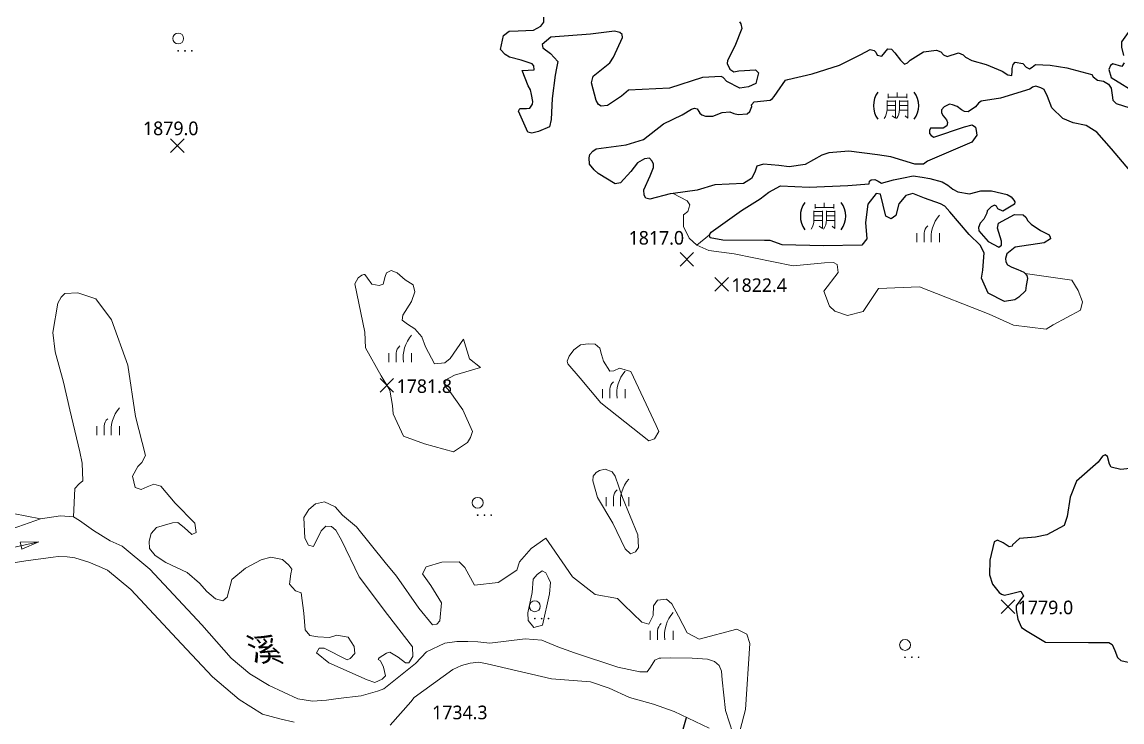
# Model space of a CAD drawing. Header units: metres. Extents: x 232867 to 235443, y 2535802 to 2538582.
# Drawn here: x 234118 to 234724, y 2537857 to 2538242 of the extents above; entities that cross this region are included whole.
import ezdxf
from ezdxf.enums import TextEntityAlignment as Align

# ---------------------------------------------------------------- set-up
doc = ezdxf.new("R2010")
doc.units = ezdxf.units.M
for name, color, linetype, lineweight in [('9510101', 5, 'Continuous', 20), ('9510109', 4, 'Continuous', 20), ('9510503', 5, 'Continuous', 20), ('9710500', 3, 'Continuous', 20), ('9720000', 3, 'Continuous', 20)]:
    doc.layers.add(name, color=color, linetype=linetype, lineweight=lineweight)
doc.layers.add('9790201', color=34, linetype='145', lineweight=20, true_color=0xa55200)
doc.layers.add('9810200', color=7, linetype='Continuous')
doc.layers.add('9820205', color=34, linetype='Continuous', true_color=0xa55200)
doc.styles.add('LMP', font='')
doc.styles.get('LMP').set_extended_font_data('Microsoft JhengHei')
doc.linetypes.add('145', pattern='A,0,-7.5,[10,base.shx,S=1,R=0,X=0,Y=0]', length=7.5)

# ---------------------------------------------------------------- blocks, each defined once
blk = doc.blocks.new('98225')
at = {"lineweight": 0}
for points in [[(-4.3718, 4.121213), (-4.3718, 6.620776)], [(0.625848, 7.246036), (0.625848, 4.746473)], [(5.936866, 4.121213), (5.936866, 6.620776)], [(-6.557994, -7.127561), (-5.892824, -5.979033), (-5.403554, -4.744772), (-5.10201, -3.451385), (-4.997061, -2.128435), (-4.997061, -1.815065), (-4.997061, 2.87217)], [(-4.997061, 2.558801), (-0.311303, 2.558801), (-0.311303, -2.128435), (-0.311303, -6.81567), (-2.185606, -5.565149)], [(-4.997061, 0.059238), (-0.311303, 0.059238)], [(5.936866, 4.746473), (4.999714, 4.746473), (0.313957, 4.746473), (-4.3718, 4.746473)], [(-0.311303, 2.87217), (-0.311303, 2.558801)], [(0.313957, -7.127561), (0.979128, -5.979033), (1.468397, -4.744772), (1.769941, -3.451385), (1.876369, -2.128435), (1.876369, 2.558801), (1.876369, 2.87217)], [(1.876369, 2.558801), (6.560648, 2.558801)], [(1.876369, 0.059238), (6.560648, 0.059238)], [(6.560648, 2.87217), (6.560648, -1.815065), (6.560648, -6.503779), (6.560648, -6.81567), (4.999714, -5.565149)], [(-0.311303, -2.440326), (-4.997061, -2.440326)], [(6.560648, -2.440326), (1.876369, -2.440326)]]:
    blk.add_lwpolyline(points, dxfattribs=at)
for start, end in [(143.130102, 216.869898), (323.130102, 36.869898)]:
    blk.add_arc((0, 0), 12.5, start, end)
blk = doc.blocks.new('97132')
at = {"linetype": 'Continuous'}
for points in [[(-3.2, 6.8, 1), (2.8, 6.8, 1)], [(-0.4, 0, 1), (0, 0, 1)], [(3.35, 0, 1), (3.75, 0, 1)], [(7.1, 0, 1), (7.5, 0, 1)]]:
    blk.add_lwpolyline(points, format="xyb", close=True, dxfattribs=at)
blk = doc.blocks.new('97200')
at = {"linetype": 'Continuous'}
for points in [[(6.25, 15, 0.214635), (1.75, 0)], [(-0.25, 9, 0.201941), (-2.25, 5)]]:
    blk.add_lwpolyline(points, format="xyb", dxfattribs=at)
for points in [[(-6.25, 5), (-6.25, 0)], [(-2.25, 0), (-2.25, 5)], [(6.25, 5), (6.25, 0)]]:
    blk.add_lwpolyline(points, dxfattribs=at)
blk = doc.blocks.new('95153')
at = {"color": 5, "linetype": 'Continuous'}
blk.add_lwpolyline([(15, 0), (5, 2), (5, 0), (5, -2), (15, 0), (-15, 0)], dxfattribs=at)
blk = doc.blocks.new('98120')
at = {"linetype": 'Continuous'}
for points in [[(-3.75, -3.75), (3.75, 3.75)], [(-3.75, 3.75), (3.75, -3.75)]]:
    blk.add_lwpolyline(points, dxfattribs=at)

msp = doc.modelspace()

# ---------------------------------------------------------------- linework, layer by layer
at = {"layer": '9510101', "lineweight": 0, "flags": 128}
for points in [[(234109.30858, 2537961.894948), (234128.10308, 2537968.430748), (234139.14388, 2537970.082748), (234146.23448, 2537969.575748), (234149.51068, 2537967.619448), (234157.35298, 2537962.017048), (234166.39368, 2537956.362548), (234173.11868, 2537953.398548), (234188.33368, 2537940.727148), (234217.05448, 2537910.102148), (234233.05208, 2537891.782348), (234243.41048, 2537883.007148), (234254.08328, 2537876.604548), (234269.77808, 2537869.382348), (234278.00788, 2537868.003148), (234285.70728, 2537868.635748), (234292.01288, 2537869.522148), (234304.80428, 2537870.918948), (234313.83768, 2537873.489748), (234317.25928, 2537874.791148), (234334.66248, 2537888.705348), (234340.77028, 2537895.187748), (234350.81388, 2537899.887948), (234357.40088, 2537900.909748), (234363.55408, 2537900.959348), (234369.00488, 2537900.786148), (234375.70908, 2537899.887548), (234395.03558, 2537902.342548), (234404.23938, 2537901.558048), (234413.17868, 2537898.041148), (234422.26038, 2537894.669148), (234446.18268, 2537886.680448), (234458.27488, 2537884.196048), (234462.29838, 2537884.229948), (234464.14598, 2537886.688248), (234466.55628, 2537890.588248), (234468.84578, 2537891.757148), (234469.85168, 2537891.765648), (234475.31088, 2537891.955348), (234487.09638, 2537891.767348), (234495.58048, 2537891.120448), (234499.47118, 2537889.860048), (234501.93328, 2537887.581748), (234503.25188, 2537884.575348), (234503.72268, 2537879.837548), (234505.54688, 2537862.862548), (234509.46228, 2537850.439748)], [(234267.86868, 2537856.461348), (234259.85608, 2537858.282948), (234250.39448, 2537860.864948), (234237.53328, 2537869.005148), (234222.92288, 2537881.430548), (234205.84168, 2537899.586548), (234177.76868, 2537929.520948), (234164.94168, 2537940.203548), (234160.32648, 2537942.237548), (234154.72748, 2537944.580148), (234147.09028, 2537947.042548), (234142.81708, 2537947.518948), (234137.83548, 2537947.745548), (234135.14948, 2537947.373748), (234119.99708, 2537945.291748), (234108.56348, 2537943.573748)], [(234496.48188, 2537853.130548), (234477.11628, 2537862.235548), (234465.77808, 2537866.448148), (234452.67108, 2537870.098348), (234441.29788, 2537875.207548), (234431.06128, 2537878.726748), (234409.54328, 2537880.359148), (234374.12488, 2537888.663348), (234369.59548, 2537889.418948), (234364.81888, 2537889.020148), (234360.12128, 2537887.600948), (234355.27588, 2537885.535148), (234333.93568, 2537870.040548), (234332.10488, 2537867.585748), (234320.77348, 2537854.765548)]]:
    msp.add_lwpolyline(points, dxfattribs=at).dxf.unprotected_set("ltscale", 0)
at = {"layer": '9510109', "lineweight": 0, "flags": 128}
for points in [[(234109.308614, 2537961.894948), (234128.103114, 2537968.430748), (234139.143914, 2537970.082748), (234146.234514, 2537969.575748), (234149.510714, 2537967.619448), (234157.353014, 2537962.017048), (234166.393714, 2537956.362548), (234173.118714, 2537953.398548), (234188.333714, 2537940.727148), (234217.054514, 2537910.102148), (234233.052114, 2537891.782348), (234243.410514, 2537883.007148), (234254.083314, 2537876.604548), (234269.778114, 2537869.382348), (234278.007914, 2537868.003148), (234285.707314, 2537868.635748), (234292.012914, 2537869.522148), (234304.804314, 2537870.918948), (234313.837714, 2537873.489748), (234317.259314, 2537874.791148), (234334.662514, 2537888.705348), (234340.770314, 2537895.187748), (234350.813914, 2537899.887948), (234357.400914, 2537900.909748), (234363.554114, 2537900.959348), (234369.004914, 2537900.786148), (234375.709114, 2537899.887548), (234395.035514, 2537902.342548), (234404.239314, 2537901.558048), (234413.178614, 2537898.041148), (234422.260414, 2537894.669148), (234446.182714, 2537886.680448), (234458.274914, 2537884.196048), (234462.298414, 2537884.229948), (234464.146014, 2537886.688248), (234466.556314, 2537890.588248), (234468.845814, 2537891.757148), (234469.851614, 2537891.765648), (234475.310914, 2537891.955348), (234487.096414, 2537891.767348), (234495.580514, 2537891.120448), (234499.471214, 2537889.860048), (234501.933314, 2537887.581748), (234503.251914, 2537884.575348), (234503.722714, 2537879.837548), (234505.546914, 2537862.862548), (234509.462314, 2537850.439748)], [(234267.868714, 2537856.461348), (234259.856114, 2537858.282948), (234250.394514, 2537860.864948), (234237.533314, 2537869.005148), (234222.922914, 2537881.430548), (234205.841714, 2537899.586548), (234177.768714, 2537929.520948), (234164.941714, 2537940.203548), (234160.326514, 2537942.237548), (234154.727514, 2537944.580148), (234147.090314, 2537947.042548), (234142.817114, 2537947.518948), (234137.835514, 2537947.745548), (234135.149514, 2537947.373748), (234119.997114, 2537945.291748), (234108.563514, 2537943.573748)], [(234496.481914, 2537853.130548), (234477.116314, 2537862.235548), (234465.778114, 2537866.448148), (234452.671114, 2537870.098348), (234441.297914, 2537875.207548), (234431.061314, 2537878.726748), (234409.543314, 2537880.359148), (234374.124914, 2537888.663348), (234369.595514, 2537889.418948), (234364.818914, 2537889.020148), (234360.121314, 2537887.600948), (234355.275914, 2537885.535148), (234333.935614, 2537870.040548), (234332.104914, 2537867.585748), (234320.773514, 2537854.765548)]]:
    msp.add_lwpolyline(points, dxfattribs=at).dxf.unprotected_set("ltscale", 0)
at = {"layer": '9790201', "flags": 128}
for points in [[(234026.214534, 2538115.771867), (234035.737908, 2538113.349174), (234043.020799, 2538111.463688), (234047.206498, 2538112.061436), (234054.090985, 2538122.734266), (234063.921926, 2538146.834397), (234066.420651, 2538148.53288), (234076.460511, 2538150.581567), (234080.952055, 2538148.390626), (234084.06247, 2538144.51173), (234084.397404, 2538138.652586), (234082.207168, 2538133.886281), (234060.567414, 2538117.491297), (234052.009176, 2538106.523541), (234049.677057, 2538087.239729), (234051.57295, 2538064.08755), (234069.115198, 2538041.082778), (234080.418105, 2538027.789723), (234084.401097, 2538020.290006), (234085.590097, 2538012.763965), (234083.940147, 2538009.95685), (234076.399013, 2538009.606646), (234062.90587, 2538018.133396), (234059.856279, 2538015.592251), (234058.498952, 2538011.392107), (234065.302381, 2538001.12739), (234067.885732, 2537993.893643), (234067.134805, 2537984.674384), (234069.433468, 2537977.996269), (234082.07519, 2537970.857284), (234113.085858, 2537971.428598), (234128.103105, 2537968.430721)], [(234476.616991, 2538147.766322), (234484.427899, 2538143.679046), (234485.836234, 2538141.473231), (234484.758894, 2538137.857123), (234482.278303, 2538135.892114), (234482.336784, 2538129.512862), (234485.448853, 2538123.162331), (234489.648433, 2538119.318472), (234496.338774, 2538116.330188), (234510.236515, 2538114.519223), (234542.779146, 2538107.890732), (234559.977561, 2538109.439404), (234564.971797, 2538109.763759), (234566.92516, 2538108.672601), (234567.52104, 2538104.240082), (234559.564752, 2538093.902091), (234562.69462, 2538085.610048), (234565.773634, 2538082.865181), (234572.736489, 2538080.434225), (234581.321711, 2538082.734034), (234589.812855, 2538095.296117), (234612.290733, 2538096.339679), (234650.741763, 2538081.167896), (234664.122446, 2538075.191328), (234682.207452, 2538072.932821), (234685.921239, 2538075.263986), (234701.073993, 2538083.443308), (234702.181709, 2538088.046263), (234699.826722, 2538094.33889), (234696.327839, 2538100.046702), (234670.534171, 2538103.557221)], [(234496.663231, 2538125.011584), (234489.648433, 2538119.318472)], [(234301.267916, 2538097.970475), (234303.185642, 2538101.316498), (234305.118591, 2538102.719253), (234306.227172, 2538103.005266), (234306.78255, 2538103.009468), (234308.186218, 2538101.076706)], [(234308.186218, 2538101.076706), (234310.711515, 2538097.764299), (234314.605685, 2538096.960884), (234316.820672, 2538097.81052), (234317.898807, 2538101.983069), (234318.716651, 2538103.93264), (234321.204978, 2538105.339597), (234324.548119, 2538103.97676), (234329.021588, 2538100.123841), (234333.486359, 2538097.38136), (234334.349872, 2538093.501128), (234332.447369, 2538088.211838), (234327.785374, 2538080.680661), (234327.251743, 2538077.900362), (234330.32372, 2538075.702596), (234334.230938, 2538073.233523), (234338.153379, 2538068.821182), (234340.140696, 2538063.283696), (234345.213037, 2538053.882786), (234350.762467, 2538054.480025), (234353.799648, 2538056.724013), (234361.109337, 2538067.510718)], [(234370.500824, 2538051.869421), (234356.093619, 2538047.596025), (234351.116965, 2538044.782111), (234350.863197, 2538041.726304), (234353.664009, 2538038.693608), (234360.686698, 2538028.474575), (234366.056301, 2538016.577279), (234364.971642, 2538013.23756), (234363.327255, 2538010.448857), (234355.591109, 2538005.393056), (234339.728043, 2538009.715054), (234328.030311, 2538014.068567), (234322.380845, 2538026.241372), (234322.066185, 2538030.958635), (234320.612499, 2538039.27642), (234315.82872, 2538047.291383), (234307.098578, 2538062.772392), (234306.753472, 2538071.376191), (234301.267916, 2538097.970475)], [(234146.234495, 2537969.575763), (234146.924598, 2537985.215063), (234149.41539, 2537987.750944), (234151.355317, 2537989.444163), (234150.983359, 2537999.211157), (234149.807582, 2538005.341536), (234144.279499, 2538028.459496), (234140.781258, 2538043.780179), (234136.152198, 2538060.485995), (234134.934108, 2538071.082489), (234137.574716, 2538087.29848), (234139.498776, 2538090.666492), (234141.436059, 2538092.638843), (234148.697794, 2538092.986414), (234158.508501, 2538089.728957), (234167.280947, 2538078.087005), (234176.180332, 2538053.046708), (234180.359021, 2538024.891208), (234185.871236, 2538003.448041), (234183.952465, 2537999.521765), (234181.738428, 2537997.267649), (234178.715283, 2537991.935182), (234180.17046, 2537985.807435), (234183.533828, 2537984.722494), (234186.873396, 2537986.149742), (234190.492363, 2537987.579623), (234194.41453, 2537986.499946), (234202.327623, 2537977.083154), (234213.050575, 2537966.017893), (234213.936374, 2537961.00141), (234211.432359, 2537959.861191), (234207.204348, 2537963.729557), (234203.825112, 2537966.489292), (234200.892742, 2537966.322087)], [(234361.109337, 2538067.510718), (234364.417883, 2538056.657973), (234370.500824, 2538051.869421)], [(234200.892742, 2537966.322087), (234191.917979, 2537963.724556), (234189.133421, 2537960.330653), (234188.041863, 2537956.106351), (234188.072424, 2537952.171608), (234191.194812, 2537948.260259), (234197.127954, 2537944.370176), (234208.976775, 2537938.838436), (234215.768423, 2537932.987362), (234219.738403, 2537928.520287), (234224.549427, 2537924.340644), (234228.493212, 2537923.246206), (234231.00761, 2537925.232717), (234233.460886, 2537935.088714), (234241.001895, 2537941.329301), (234249.680303, 2537945.892076), (234255.009819, 2537947.337749), (234261.485466, 2537945.981397), (234264.882381, 2537942.915333), (234266.586296, 2537940.679669), (234266.043791, 2537938.145938), (234265.244224, 2537932.518497), (234268.645505, 2537928.890328), (234271.746065, 2537927.789509), (234273.238757, 2537916.558021), (234273.872943, 2537907.287524), (234276.426633, 2537904.21508), (234280.930386, 2537903.405948), (234287.397301, 2537903.173808), (234291.323624, 2537904.327794), (234297.516012, 2537903.250369), (234300.928208, 2537898.216934), (234301.239843, 2537894.284318), (234298.731995, 2537891.454647), (234297.049909, 2537890.879781), (234284.351314, 2537897.248301), (234281.540561, 2537897.227034), (234280.15483, 2537894.686923), (234286.944296, 2537889.116903), (234308.099161, 2537879.7206), (234312.326205, 2537878.347235), (234316.248162, 2537880.063326), (234318.200409, 2537882.045584), (234317.038998, 2537886.814979), (234315.326352, 2537890.174856), (234314.195502, 2537891.009508), (234314.751104, 2537891.856921), (234318.666512, 2537894.416172), (234320.629673, 2537894.993164), (234325.148707, 2537892.216661), (234329.107773, 2537889.154851), (234331.0753, 2537889.169737), (234333.297708, 2537892.559387), (234332.975157, 2537897.897269), (234319.343837, 2537915.782583), (234303.723161, 2537936.463541), (234294.009433, 2537956.627054), (234290.873946, 2537962.224721), (234288.328988, 2537964.172952), (234285.234977, 2537964.430612), (234282.724946, 2537961.881995), (234278.576486, 2537953.13745), (234275.759184, 2537953.959342), (234273.761097, 2537957.879198), (234273.11163, 2537969.117067), (234275.887457, 2537973.635182), (234279.517424, 2537976.754412), (234284.568047, 2537977.916905), (234290.492458, 2537975.151034), (234294.464621, 2537970.402906), (234302.103861, 2537963.996106), (234317.99688, 2537944.441487), (234324.239475, 2537936.899842), (234336.463236, 2537919.284947), (234344.124304, 2537910.067616), (234346.370724, 2537910.365683), (234348.041895, 2537912.345814), (234349.089795, 2537922.191177), (234343.112995, 2537931.702321), (234338.565584, 2537938.132514), (234340.50255, 2537942.082143), (234349.196238, 2537944.677548), (234358.752798, 2537944.749855), (234361.868639, 2537941.681665), (234367.285471, 2537931.885215), (234380.20402, 2537933.388307), (234390.551416, 2537940.212267), (234391.921866, 2537944.719749), (234398.329843, 2537952.076042), (234406.572759, 2537957.771358)], [(234406.572759, 2537957.771358), (234409.825523, 2537953.058298), (234421.239454, 2537936.492246), (234433.692481, 2537926.727523)], [(234433.692481, 2537926.727523), (234446.021871, 2537924.555631), (234449.488306, 2537921.156491), (234459.309873, 2537911.525593), (234463.327761, 2537910.419461), (234465.573001, 2537915.302198), (234465.811926, 2537920.452047), (234468.072938, 2537923.619064), (234472.933777, 2537924.236726), (234475.819844, 2537921.690062), (234479.604065, 2537914.862175), (234484.268037, 2537905.754736), (234490.885752, 2537902.099249), (234511.731396, 2537907.728839), (234517.19626, 2537904.920446), (234518.961022, 2537899.789437), (234516.432453, 2537863.446466), (234510.568856, 2537841.032252)]]:
    msp.add_lwpolyline(points, dxfattribs=at)
for points in [[(234418.533718, 2538053.83722), (234418.239355, 2538055.250371), (234419.349398, 2538058.089527), (234421.870588, 2538061.505512), (234425.528784, 2538064.363949), (234429.771212, 2538064.962203), (234433.737253, 2538064.709138), (234436.303381, 2538062.463951), (234437.179729, 2538059.073675), (234438.341451, 2538055.402483), (234441.783927, 2538049.767021), (234444.046705, 2538050.067219), (234447.14988, 2538051.506078), (234453.394427, 2538049.571802), (234467.220504, 2538019.953485), (234468.663108, 2538016.567494), (234466.42954, 2538012.587534), (234463.324118, 2538011.431733), (234436.824684, 2538032.461882), (234425.391707, 2538045.962998)], [(234448.757679, 2537980.259859), (234444.684284, 2537991.885599), (234442.95909, 2537994.289149), (234439.108261, 2537995.823695), (234435.986362, 2537995.089304), (234434.289478, 2537993.939238), (234432.59939, 2537991.936304), (234432.33545, 2537989.375548), (234434.967974, 2537980.15551), (234443.325477, 2537966.145584), (234450.262494, 2537951.982755), (234453.128381, 2537949.161378), (234455.962559, 2537950.32005), (234457.507089, 2537952.748343), (234457.167275, 2537959.711279)], [(234404.463863, 2537939.76695), (234401.66839, 2537937.778312), (234399.439434, 2537935.231821), (234398.934039, 2537927.920188), (234396.491677, 2537916.658926), (234396.805496, 2537912.445257), (234399.927884, 2537908.533908), (234404.69525, 2537909.975327), (234408.497147, 2537927.149336), (234409.011274, 2537933.336756), (234407.865144, 2537936.13878), (234406.440121, 2537938.657624)]]:
    msp.add_lwpolyline(points, close=True, dxfattribs=at)
at = {"layer": '9820205', "flags": 128}
for points in [[(234513.164062, 2538242.246965), (234513.997614, 2538241.157657), (234514.432069, 2538238.693155), (234510.678962, 2538228.920627), (234506.633691, 2538221.065363), (234506.374362, 2538219.417197), (234507.777085, 2538216.138942), (234509.98558, 2538214.788283), (234512.863866, 2538215.226797), (234522.054006, 2538215.861843), (234523.578818, 2538214.230464), (234522.260702, 2538208.320875), (234518.159868, 2538206.49942), (234513.362724, 2538205.768563), (234506.148496, 2538209.441792), (234504.157858, 2538211.672994), (234503.026951, 2538212.224839), (234492.759397, 2538211.565795), (234474.657628, 2538205.770745), (234452.009128, 2538204.714022), (234448.099721, 2538201.30237), (234440.406226, 2538196.167688), (234437.031471, 2538195.854709), (234435.475832, 2538196.6838), (234434.188802, 2538198.921619), (234431.567258, 2538208.59976), (234432.517659, 2538212.405444), (234441.739842, 2538219.663807), (234443.681712, 2538222.775714), (234448.648875, 2538233.650185), (234448.633474, 2538235.337483), (234447.21599, 2538236.449114), (234444.395138, 2538237.125686), (234431.04069, 2538235.453269), (234409.241654, 2538233.842054), (234404.494333, 2538229.719421), (234404.791177, 2538228.03477), (234409.042347, 2538224.840486), (234413.164345, 2538220.379405), (234412.353383, 2538216.715652), (234411.684425, 2538212.912615), (234409.973113, 2538199.959461), (234409.515463, 2538188.424298), (234408.425623, 2538184.476683), (234402.538411, 2538181.890151), (234398.747908, 2538180.870162), (234396.491226, 2538181.411419), (234391.459446, 2538193.035575), (234392.148937, 2538194.588882), (234395.807702, 2538194.623291), (234397.635801, 2538194.781104), (234399.16449, 2538196.904784), (234399.291095, 2538198.452797), (234398.552835, 2538202.2426), (234397.965564, 2538204.908861), (234396.820539, 2538207.007396), (234393.506937, 2538215.413446), (234399.976287, 2538215.896149), (234399.957036, 2538218.005271), (234398.961717, 2538219.120872), (234392.891431, 2538221.173086), (234386.543553, 2538222.800829), (234384.137166, 2538224.32502), (234381.579791, 2538226.972753)], [(234383.254299, 2538234.716015), (234386.250885, 2538237.2128), (234391.190322, 2538237.396419), (234399.698042, 2538237.613613), (234403.657846, 2538239.845173), (234405.42052, 2538242.193204), (234405.395264, 2538244.935844)], [(234381.579791, 2538226.972753), (234383.254299, 2538234.716015)], [(234728.312771, 2538237.625341), (234723.557939, 2538231.315988), (234723.58538, 2538228.256758), (234724.792198, 2538223.751713)], [(234460.487185, 2538149.648615), (234464.004768, 2538157.404416), (234465.89399, 2538162.110978), (234465.877535, 2538163.908263), (234465.032121, 2538165.559487), (234463.633224, 2538167.205505), (234460.869607, 2538166.764719), (234457.01548, 2538164.516237), (234453.322509, 2538159.780508), (234447.566634, 2538153.64273), (234444.665913, 2538153.06239), (234435.343177, 2538158.643557), (234433.110258, 2538160.696525), (234430.590472, 2538163.852912), (234430.282086, 2538167.306627), (234430.679476, 2538169.246069), (234432.323469, 2538171.058971), (234434.249267, 2538172.321464), (234450.834765, 2538174.551423), (234460.217392, 2538177.543224), (234471.348205, 2538186.082052), (234481.681705, 2538191.018502), (234486.772308, 2538194.246465), (234488.428959, 2538194.67684), (234489.816463, 2538194.275096), (234490.797716, 2538192.901679), (234491.36006, 2538191.939116), (234492.47462, 2538191.120011), (234494.419405, 2538190.308714), (234498.432156, 2538190.346455), (234503.672521, 2538192.331445), (234507.819845, 2538192.785245), (234510.043903, 2538191.700046), (234512.401268, 2538191.169159), (234517.378816, 2538191.630768), (234518.889502, 2538192.889357), (234519.971152, 2538195.664822), (234519.825186, 2538196.493037), (234521.332074, 2538198.166385), (234530.041834, 2538199.077889), (234531.416681, 2538200.058672), (234532.375149, 2538201.173804), (234534.014079, 2538203.539716), (234538.520819, 2538210.080539), (234539.900729, 2538210.508311), (234553.15647, 2538213.674805), (234568.197105, 2538218.378996), (234580.043823, 2538224.29753), (234585.139488, 2538226.972483), (234587.357217, 2538226.578547), (234588.334673, 2538225.619888), (234589.041716, 2538223.967363), (234591.677089, 2538223.300826), (234594.961277, 2538227.341388), (234596.899733, 2538227.221354), (234598.85591, 2538225.165784), (234601.798403, 2538221.183785), (234604.032588, 2538218.992564), (234605.825078, 2538219.700745), (234607.194861, 2538221.234539), (234614.626374, 2538225.728901), (234621.81279, 2538226.764343), (234624.035582, 2538225.817396), (234625.572849, 2538224.172679), (234627.657271, 2538223.224431), (234633.866231, 2538225.218532), (234636.36703, 2538224.135935), (234637.763396, 2538222.766422), (234641.100748, 2538221.000371), (234649.008132, 2538218.862507), (234657.8993, 2538215.074721), (234660.962442, 2538213.029562), (234663.317276, 2538212.77518), (234663.434128, 2538215.126777), (234663.420204, 2538216.647557), (234663.9547, 2538218.726553), (234665.049007, 2538220.119491), (234669.346094, 2538219.330318), (234671.163901, 2538217.273446), (234672.97158, 2538216.322595), (234674.346427, 2538217.303378), (234676.269693, 2538218.842377), (234684.298992, 2538218.5031), (234693.446648, 2538216.92996), (234707.317896, 2538213.327277), (234708.022407, 2538211.951257), (234710.391165, 2538210.176096), (234713.717125, 2538209.654319), (234716.499729, 2538208.021314), (234717.904955, 2538205.684032), (234718.49388, 2538201.818162), (234718.934309, 2538199.057013), (234720.749583, 2538197.276646), (234731.71378, 2538193.784886)], [(234725.120364, 2538219.67548), (234723.825255, 2538217.76934), (234718.855376, 2538219.179531), (234717.551119, 2538218.293134), (234716.697296, 2538215.954071), (234717.902807, 2538211.594704), (234732.856874, 2538202.41109)], [(234728.284096, 2538160.292595), (234718.210014, 2538172.365132), (234710.10097, 2538181.414329), (234704.116853, 2538185.091192), (234697.044757, 2538186.683853), (234691.348773, 2538189.119044), (234685.345669, 2538194.869697), (234682.93514, 2538201.207198), (234680.963773, 2538204.921801), (234679.293198, 2538206.012206), (234676.518189, 2538206.815694), (234674.586062, 2538206.244464), (234673.212481, 2538205.125428), (234657.066146, 2538200.272573), (234646.287154, 2538198.650284), (234644.914839, 2538197.392996), (234643.272112, 2538195.441841), (234639.146307, 2538192.637745), (234637.206585, 2538192.896031), (234635.537276, 2538193.848183), (234633.168519, 2538195.623344), (234630.530615, 2538196.566387), (234628.866369, 2538196.965528), (234625.974508, 2538195.417419), (234624.466354, 2538193.882324), (234624.481543, 2538192.223292), (234625.466594, 2538190.435116), (234627.146029, 2538188.376943), (234627.713436, 2538186.861369), (234627.45315, 2538185.061481), (234625.390248, 2538183.659433), (234618.332076, 2538183.731314), (234617.929622, 2538182.344883), (234617.806441, 2538180.684549), (234618.785162, 2538179.587637), (234620.314835, 2538178.772436), (234637.145429, 2538184.461315), (234641.424795, 2538185.60768), (234643.236272, 2538184.242071), (234643.529469, 2538182.447389), (234643.968631, 2538179.824492), (234641.097023, 2538176.064339), (234616.699077, 2538165.603292), (234614.638706, 2538163.924739), (234609.864031, 2538163.827382), (234596.631009, 2538167.859313), (234589.305787, 2538168.937028), (234573.507915, 2538171.081672), (234562.471714, 2538170.118006), (234558.467393, 2538168.790475), (234549.333373, 2538163.688371), (234540.595917, 2538162.316349), (234534.851, 2538163.122276), (234526.380945, 2538163.902587), (234522.677227, 2538162.763926), (234521.722693, 2538159.379289), (234519.782848, 2538155.985387), (234515.302938, 2538153.270863), (234499.683865, 2538152.561382), (234489.857694, 2538149.51528), (234476.616991, 2538147.766322)], [(234514.281436, 2538138.383652), (234524.648177, 2538144.815287), (234526.886732, 2538146.525446), (234529.263597, 2538148.518423), (234535.712869, 2538151.957281), (234551.638707, 2538151.262443), (234572.903491, 2538152.166151), (234584.589201, 2538152.979806), (234584.856872, 2538154.530677), (234585.695691, 2538155.24236), (234587.807443, 2538155.402972), (234589.647687, 2538154.434956), (234591.348342, 2538153.324868), (234597.952548, 2538155.216828), (234603.578346, 2538156.255033), (234608.921128, 2538157.431336), (234613.857927, 2538156.77395), (234618.091661, 2538155.969194), (234624.869984, 2538154.203044), (234627.986998, 2538152.261714), (234630.682685, 2538150.175664), (234633.514126, 2538148.653928), (234639.863449, 2538147.587542), (234646.188475, 2538149.195358), (234652.104962, 2538149.250979), (234660.718414, 2538147.079803), (234662.842954, 2538145.83294), (234664.409133, 2538144.017791), (234664.840691, 2538143.036531), (234664.710052, 2538141.909227), (234658.265896, 2538137.90738), (234655.576603, 2538139.289693), (234654.718603, 2538140.689222), (234653.727407, 2538141.242941), (234651.903786, 2538140.38124), (234649.669068, 2538138.248839), (234649.400118, 2538136.838716), (234647.739105, 2538133.585633), (234645.787403, 2538131.315133), (234644.821782, 2538129.053903), (234645.121422, 2538127.086087), (234650.246404, 2538121.222369), (234656.050154, 2538118.180221), (234657.448611, 2538119.319444), (234657.570299, 2538121.43198), (234655.392051, 2538128.590236), (234655.929951, 2538131.410483), (234664.621613, 2538136.137257), (234669.413707, 2538135.900788), (234670.974772, 2538134.648629), (234671.978755, 2538132.687434), (234673.96882, 2538130.73551), (234678.931194, 2538127.263174), (234683.74247, 2538124.915494), (234684.317454, 2538123.654064), (234684.467274, 2538122.670156), (234680.964737, 2538120.525836), (234665.14036, 2538118.217257), (234660.548584, 2538114.418676), (234659.704712, 2538111.810832), (234659.864885, 2538110.079062), (234660.892362, 2538108.355441), (234663.216891, 2538107.077327), (234666.553275, 2538105.808722), (234669.746409, 2538104.394331), (234670.534171, 2538103.557221)], [(234476.616991, 2538147.766322), (234474.953955, 2538147.546652), (234463.718915, 2538144.627955), (234461.602407, 2538145.170663), (234460.602992, 2538146.708443), (234460.487185, 2538149.648615)], [(234670.534171, 2538103.557221), (234671.497942, 2538102.533074), (234671.945915, 2538100.948448), (234671.11376, 2538097.040757), (234670.706144, 2538094.148133), (234667.123619, 2538090.647916), (234664.823826, 2538089.181908), (234659.195459, 2538088.117941), (234650.190352, 2538092.79983), (234646.501077, 2538101.142662), (234647.184776, 2538105.482277), (234647.96616, 2538115.022638), (234645.760145, 2538119.190659), (234639.635639, 2538125.055133), (234629.114725, 2538137.52252), (234626.338319, 2538140.818543), (234624.01379, 2538142.096656), (234615.167554, 2538145.191201), (234608.639337, 2538147.72977), (234604.891433, 2538146.539034), (234600.884369, 2538142.02375), (234599.352893, 2538135.509573), (234596.766601, 2538133.751994), (234593.862568, 2538135.169101), (234590.862199, 2538147.273839), (234588.545482, 2538147.685388), (234583.82738, 2538141.863466), (234582.617552, 2538131.74132), (234583.27777, 2538122.647825), (234580.56255, 2538119.155758), (234559.459442, 2538118.813013), (234536.612613, 2538119.46496), (234530.085698, 2538121.859102), (234526.905582, 2538121.829218), (234504.062658, 2538122.047883), (234497.112505, 2538123.28253), (234496.663231, 2538125.011584), (234497.517517, 2538126.464008), (234514.281436, 2538138.383652)], [(234733.411212, 2537996.809878), (234723.253195, 2537995.668671), (234718.008115, 2537996.964075), (234716.946917, 2537998.59757), (234715.863207, 2538002.770744), (234714.659111, 2538003.655871), (234713.169218, 2538003.044261), (234710.806048, 2537999.735158), (234698.786385, 2537989.313343), (234695.277383, 2537980.31608), (234693.726693, 2537969.693744), (234692.125683, 2537964.748338), (234682.600171, 2537959.728531), (234676.332295, 2537958.325036), (234667.515976, 2537957.644642), (234663.65894, 2537954.172107), (234663.366523, 2537953.422335), (234661.724464, 2537953.108108), (234658.416509, 2537955.168725), (234655.411565, 2537956.783971), (234653.477088, 2537955.719972), (234651.173507, 2537945.688189), (234650.945975, 2537937.618166), (234652.487511, 2537932.403453), (234656.266534, 2537927.807369), (234657.620149, 2537926.923645), (234659.26883, 2537926.490908), (234662.253911, 2537927.116555), (234668.221426, 2537928.666635), (234669.589607, 2537926.139591), (234665.601592, 2537920.574152), (234665.621455, 2537918.333259), (234666.564915, 2537913.112931), (234668.548386, 2537908.649394), (234671.706822, 2537906.587373), (234681.778881, 2537900.556319), (234705.406842, 2537900.329938), (234716.73627, 2537900.303615), (234718.454617, 2537899.182048), (234720.049709, 2537895.926141), (234721.507545, 2537892.100098), (234723.230983, 2537890.40973), (234727.225608, 2537889.451742)], [(234383.692476, 2537841.280592), (234387.730201, 2537842.162693), (234393.111243, 2537846.765548), (234396.510032, 2537849.642602), (234399.637191, 2537850.806799), (234401.653127, 2537848.255851), (234403.958659, 2537845.136828), (234409.101754, 2537843.750078), (234418.465266, 2537849.523602), (234422.445491, 2537850.979388), (234438.974772, 2537851.959865), (234452.401595, 2537848.639862), (234471.258862, 2537843.65015), (234476.119099, 2537841.976126), (234480.083605, 2537845.427727), (234483.936033, 2537859.02911)]]:
    msp.add_lwpolyline(points, dxfattribs=at)

# ---------------------------------------------------------------- block references
at = {"layer": '9510503', "rotation": 12.393542}
msp.add_blockref('95153', (234112.492411, 2537952.5919), dxfattribs=at)
at = {"layer": '9710500'}
for p in [(234204.159402, 2538226.297312), (234369.135518, 2537970.513503, 1900), (234400.6405, 2537913.5078), (234604.578858, 2537892.197429)]:
    msp.add_blockref('97132', p, dxfattribs=at)
at = {"layer": '9720000'}
for p in [(234617.1095, 2538120.8151), (234326.293267, 2538054.706646), (234443.9672, 2538034.8645), (234165.3612, 2538014.6003), (234445.9541, 2537975.4089), (234470.311265, 2537901.84418)]:
    msp.add_blockref('97200', p, dxfattribs=at)
at = {"layer": '9810200'}
for p in [(234203.5427, 2538174.016, 1878.972385), (234484.1652, 2538111.5154, 1817.005642), (234503.3854, 2538097.6541, 1822.428792), (234318.8939, 2538042.0296, 1781.814206), (234661.0964, 2537920.1066, 1779.032374)]:
    msp.add_blockref('98120', p, dxfattribs=at)
at = {"layer": '9820205'}
for p in [(234599.4533, 2538196.0832), (234559.2134, 2538135.2685)]:
    msp.add_blockref('98225', p, dxfattribs=at)

# ---------------------------------------------------------------- texts
at = {"layer": '9510101', "style": 'LMP', "oblique": 340}
msp.add_text('溪', height=13, dxfattribs=at).set_placement((234253.768699, 2537896.547539), align=Align.MIDDLE)
at = {"layer": '9810200', "style": 'LMP'}
for s, p in [('1879.0', (234184.540673, 2538179.848936, 1878.972385)), ('1817.0', (234452.09536, 2538119.540239, 1815)), ('1822.4', (234508.758613, 2538093.456022, 1822.428792)), ('1781.8', (234324.267113, 2538037.831522, 1781.814206)), ('1779.0', (234666.469613, 2537915.908522, 1779.032374)), ('1734.3', (234343.826638, 2537858.065494, 1734.315831))]:
    msp.add_text(s, height=7.5, dxfattribs=at).set_placement(p)

doc.saveas('drawing.dxf')
